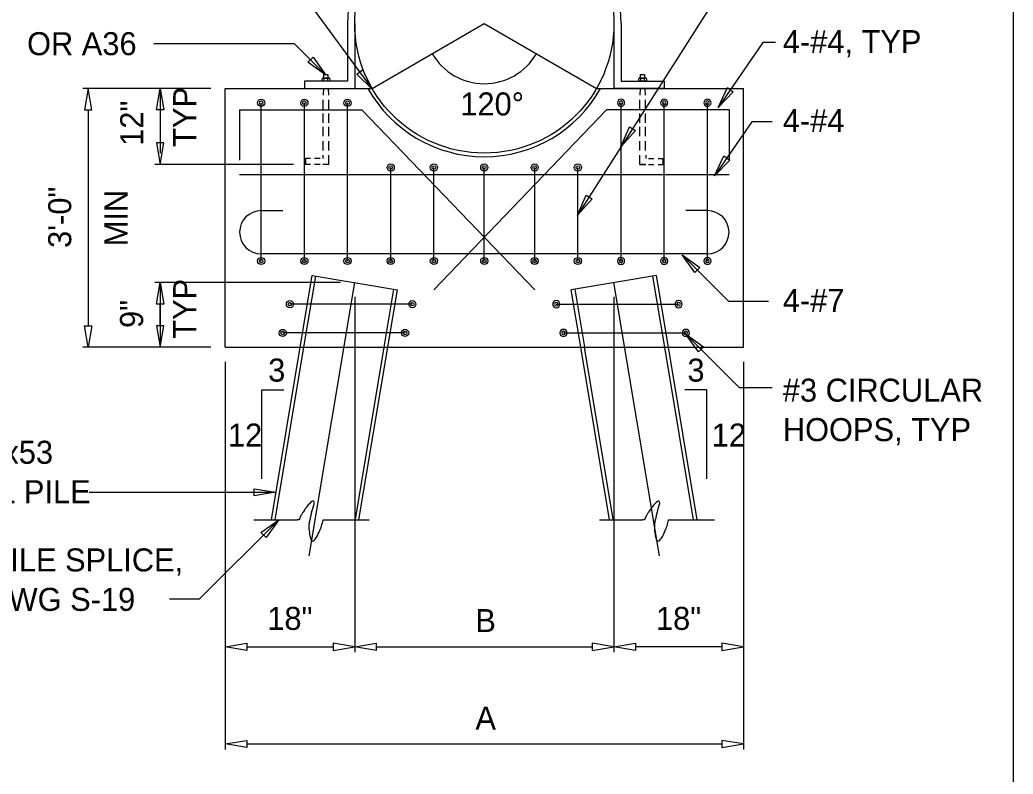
# Model space of a CAD drawing. Extents: x 11.868 to 12.521, y -7.834 to -6.95.
# Drawn here: x 12.1299 to 12.4839, y -7.3998 to -7.1307 of the extents above; entities that cross this region are included whole.
import ezdxf

# ---------------------------------------------------------------- set-up
doc = ezdxf.new("R2010")
doc.units = 0
for name, color, linetype in [('Default', 7, 'Continuous'), ('G-CTR', 7, 'Continuous'), ('G-DIM', 7, 'Continuous'), ('G-LDR', 7, 'Continuous'), ('G-TEXT', 7, 'Continuous'), ('M-PIPE-FW', 7, 'Continuous'), ('S-CONC-OUTL', 7, 'Continuous'), ('S-CONC-RBAR', 7, 'Continuous'), ('S-METL', 7, 'Continuous'), ('SN-FND-PILE', 7, 'Continuous'), ('SN-FRAME-HIDE', 7, 'Continuous')]:
    doc.layers.add(name, color=color, linetype=linetype)

# ---------------------------------------------------------------- blocks, each defined once
blk = doc.blocks.new('POINT_DISPLAY')
at = {"layer": 'Default'}
blk.add_line((0, 0), (0, 0), dxfattribs=at)
blk = doc.blocks.new('RBAR')
at = {"layer": 'Default'}
for radius in [0.04166666666666667, 0.020833333333333336]:
    blk.add_circle((0, 0), radius, dxfattribs=at)
blk.add_blockref('POINT_DISPLAY', (0, 0), dxfattribs=at)
blk = doc.blocks.new('BREAK')
at = {"layer": 'Default'}
for points in [[(0.0006663056405026662, -7.963812436173612e-06), (0, 0)], [(0.009373407237513714, -7.963812436173612e-06), (0.010416666666666668, 0)]]:
    blk.add_lwpolyline(points, dxfattribs=at)
for centre, radius, start, end in [((0.04179904057603983, -0.02349026107593967), 0.04760567456757946, 144.94057302757892, 146.85233895133206), ((0.03181065560939924, -0.016480868105488204), 0.035403239398548135, 142.72365558914217, 144.9405730408557), ((0.011540399835843321, -0.0010522928338014608), 0.009929248662120919, 128.65980825408602, 142.72365558914206), ((0.005636368626383362, 0.006327746178023139), 0.00047818732815792735, 60.844897746668735, 128.65980825397898), ((0.018240946816251956, -5.468284768611129e-05), 0.01333277288152988, 159.36987740191614, 165.40496691215137), ((0.0019715510544979125, 0.006582962220988752), 0.004259110274815129, 332.9023637951523, 351.8724805190993), ((0.005580823880167045, 0.006228177424768953), 0.0005922011670408825, 22.61986495093206, 60.84489774666892), ((0.005293663995730277, 0.006108527472954832), 0.0009032910418341066, 351.8724805190996, 22.619864947914152), ((0.022866384313396156, -0.00915695690319861), 0.02401140494968318, 153.43494882411, 157.6026893825882), ((0.010004904058930742, -0.002726216776949946), 0.0096318328799912, 146.85233895133376, 153.43494882063578), ((0.0912682281233483, -0.019070104772981083), 0.0887951481827747, 165.40496691215105, 167.63093847478575), ((0.010172170523425516, -0.0022903251545771316), 0.005943535362684533, 172.71850070231977, 183.289242678403), ((0.038025968686145536, -0.0006895321567658186), 0.03384329540307559, 183.28924267839818, 187.71393812639334), ((0.021146879927122542, -0.0036926161350952927), 0.01700747076061864, 167.6309384723849, 172.71850070231963), ((-0.005860077597151275, 0.0023150933916722444), 0.015349482337063305, 336.3978134820696, 343.00917670773526), ((-0.014522053044554173, 0.004961808111646474), 0.024406795264215724, 343.00917670798674, 348.25112839989265), ((0.014819742273283603, -0.0038328857468716603), 0.0104251482492665, 187.71393812639343, 197.95616515242696), ((0.005870692269207221, -0.006733040840763656), 0.0010178959647741542, 197.95616515173913, 231.15303709773823), ((0.003454199061994813, -0.004152825199807884), 0.004152569804713359, 305.21759296767107, 329.6411511863381), ((-0.0021688842486291622, -0.0008592083109279624), 0.010669239055867382, 329.64115118633816, 334.2447292350689), ((-0.03647121224918086, 0.015690160458832373), 0.04875508042684304, 334.2447292413696, 336.3978134820695), ((0.0055535195997987955, -0.0071268626284843855), 0.0005122339208127579, 231.15303709773815, 305.2175929717595)]:
    blk.add_arc(centre, radius, start, end, dxfattribs=at)
blk = doc.blocks.new('ARROW1')
at = {"layer": 'Default'}
blk.add_lwpolyline([(-4.1818400594214235e-15, -3.3491727909525557e-15), (0.0078124999999958184, 0.0013020833333299842), (0.0078124999999958184, -0.0013020833333366826)], close=True, dxfattribs=at)

msp = doc.modelspace()

# ---------------------------------------------------------------- linework, layer by layer
at = {"layer": 'Default'}
msp.add_lwpolyline([(11.868183413980857, -6.949671388135403), (12.483886753288258, -6.949671388135403), (12.483886753288258, -7.83408791268483), (11.868183413980857, -7.83408791268483), (11.868183413980857, -6.949671388135403)], dxfattribs=at)
at = {"layer": 'G-CTR'}
for p, q in [((12.232974005284836, -7.321916775701093), (12.249221732283855, -7.22443041370698)), ((12.357824960119402, -7.321916775701093), (12.341577233120383, -7.22443041370698))]:
    msp.add_line(p, q, dxfattribs=at)
at = {"layer": 'G-DIM'}
for p, q in [((12.197913120704696, -7.155163788079583), (12.152304850777002, -7.155163788079583)), ((12.179883229516815, -7.155163788079583), (12.179883229516815, -7.178252663288714)), ((12.154228923712338, -7.162860079820925), (12.154228923712338, -7.239822997174769)), ((12.227343695243508, -7.182314895117432), (12.177959156581478, -7.182314895117432)), ((12.24409087112296, -7.22443041370698), (12.177959156581478, -7.22443041370698)), ((12.179883229516815, -7.22443041370698), (12.179883229516815, -7.247519288916111)), ((12.179883229516815, -7.232126705448322), (12.179883229516815, -7.239822997189664)), ((12.179883229516815, -7.239822997174769), (12.179883229516815, -7.232126705433426)), ((12.249221732283855, -7.229561274867874), (12.249221732283855, -7.356276467076483)), ((12.249221732283855, -7.229561274867874), (12.249221732283855, -7.356276467076483)), ((12.341577233120383, -7.229561274867874), (12.341577233120383, -7.356276467076483)), ((12.341577233120383, -7.229561274867874), (12.341577233120383, -7.356276467076483)), ((12.197913120704696, -7.247519288916111), (12.152304850777002, -7.247519288916111)), ((12.197913120704696, -7.247519288916111), (12.177959156581478, -7.247519288916111)), ((12.20304398186559, -7.252650150077006), (12.20304398186559, -7.356276467076483)), ((12.20304398186559, -7.252650150077006), (12.20304398186559, -7.390909779912524)), ((12.387754983538647, -7.252650150077006), (12.387754983538647, -7.390909779912524)), ((12.387754983538647, -7.252650150077006), (12.387754983538647, -7.356276467076483)), ((12.210740273606934, -7.354352394141147), (12.241525440542514, -7.354352394141147)), ((12.256918024025197, -7.354352394141147), (12.333880941379041, -7.354352394141147)), ((12.380058691797306, -7.354352394141147), (12.349273524861726, -7.354352394141147)), ((12.210740273606934, -7.388985706977188), (12.380058691797306, -7.388985706977188))]:
    msp.add_line(p, q, dxfattribs=at)
for points in [[(12.152946208422113, -7.162860079820925), (12.155511639002562, -7.162860079820925), (12.154228923712338, -7.155163788079583)], [(12.181165944807038, -7.162860079820925), (12.178600514226588, -7.162860079820925), (12.179883229516815, -7.155163788079583)], [(12.181165944807038, -7.174618603376089), (12.178600514226588, -7.174618603376089), (12.179883229516815, -7.182314895117432)], [(12.181165944807038, -7.232126705448322), (12.178600514226588, -7.232126705448322), (12.179883229516815, -7.22443041370698)], [(12.152946208422113, -7.239822997174769), (12.155511639002562, -7.239822997174769), (12.154228923712338, -7.247519288916111)], [(12.181165944807038, -7.239822997174769), (12.178600514226588, -7.239822997174769), (12.179883229516815, -7.247519288916111)], [(12.210740273606934, -7.3530696788509236), (12.210740273606934, -7.355635109431371), (12.20304398186559, -7.354352394141147)], [(12.241525440542514, -7.3530696788509236), (12.241525440542514, -7.355635109431371), (12.249221732283855, -7.354352394141147)], [(12.256918024025197, -7.3530696788509236), (12.256918024025197, -7.355635109431371), (12.249221732283855, -7.354352394141147)], [(12.333880941379041, -7.3530696788509236), (12.333880941379041, -7.355635109431371), (12.341577233120383, -7.354352394141147)], [(12.349273524861726, -7.3530696788509236), (12.349273524861726, -7.355635109431371), (12.341577233120383, -7.354352394141147)], [(12.380058691797306, -7.3530696788509236), (12.380058691797306, -7.355635109431371), (12.387754983538647, -7.354352394141147)], [(12.210740273606934, -7.3877029916869645), (12.210740273606934, -7.390268422267411), (12.20304398186559, -7.388985706977188)], [(12.380058691797306, -7.3877029916869645), (12.380058691797306, -7.390268422267411), (12.387754983538647, -7.388985706977188)]]:
    msp.add_lwpolyline(points, close=True, dxfattribs=at)
at = {"layer": 'G-LDR'}
for p, q in [((12.199158971030752, -7.078630456492532), (12.25556343162843, -7.155531524156465)), ((12.388894423712522, -7.105505627837739), (12.328678203171185, -7.200426559314296)), ((12.177620095557401, -7.139204308094886), (12.22769177795484, -7.139204308094886)), ((12.22769177795484, -7.139204308094886), (12.238888132855521, -7.15040066299557)), ((12.394688705414238, -7.138856225383557), (12.37870409948991, -7.161945100607584)), ((12.399227544133492, -7.138856225383557), (12.394688705414238, -7.138856225383557)), ((12.390741889136626, -7.167075961768479), (12.377421384199685, -7.186316691121836)), ((12.397944828843269, -7.167075961768479), (12.390741889136626, -7.167075961768479)), ((12.382552245360582, -7.231211726279668), (12.365876946587674, -7.214536427506758)), ((12.396662113553042, -7.231211726279668), (12.382552245360582, -7.231211726279668)), ((12.386400391231254, -7.261996893245036), (12.367159661877897, -7.24275616389168)), ((12.397944828843269, -7.261996893245036), (12.386400391231254, -7.261996893245036)), ((12.154568261014054, -7.299222296021042), (12.221033405565615, -7.299222296021042)), ((12.193889377086315, -7.337250155784314), (12.222141194724662, -7.308998338145965)), ((12.213305704180762, -7.3090896228071305), (12.228698287653515, -7.3090896228071305)), ((12.238960009968684, -7.3090896228071305), (12.254352593441439, -7.3090896228071305)), ((12.336446371962795, -7.3090896228071305), (12.351838955435552, -7.3090896228071305)), ((12.362100677750723, -7.3090896228071305), (12.377493261223476, -7.3090896228071305)), ((12.18325166658766, -7.337250155784313), (12.193889377086315, -7.337250155784314))]:
    msp.add_line(p, q, dxfattribs=at)
at = {"layer": 'G-TEXT'}
for p, q in [((12.255408377750284, -7.155163788079583), (12.29539948270212, -7.132074912870452)), ((12.29539948270212, -7.132074912870452), (12.335390587653954, -7.155163788079583)), ((12.21606624151419, -7.29446459953197), (12.21606624151419, -7.26271230249425)), ((12.21606624151419, -7.26271230249425), (12.223915798660554, -7.26271230249425)), ((12.374732723890048, -7.26271230249425), (12.366883166743683, -7.26271230249425)), ((12.374732723890048, -7.29446459953197), (12.374732723890048, -7.26271230249425))]:
    msp.add_line(p, q, dxfattribs=at)
msp.add_arc((12.29539948270212, -7.132074912870452), 0.02142881384576434, 210.00000000000998, 329.99999999999, dxfattribs=at)
at = {"layer": 'M-PIPE-FW'}
msp.add_circle((12.29539948270212, -7.132074912870452), 0.04617775041826396, dxfattribs=at)
msp.add_arc((12.29539948270212, -7.132074912870452), 0.04746046570766018, 209.10990893987264, 330.8900910601273, dxfattribs=at)
at = {"layer": 'S-CONC-OUTL'}
for p, q in [((12.20304398186559, -7.155163788079585), (12.255408377750284, -7.155163788079585)), ((12.20304398186559, -7.247519288916111), (12.20304398186559, -7.155163788079585)), ((12.335390587653952, -7.155163788079585), (12.387754983538647, -7.155163788079585)), ((12.387754983538647, -7.247519288916111), (12.387754983538647, -7.155163788079585)), ((12.229768681416907, -7.247519288916111), (12.23403858147425, -7.221899888572046)), ((12.23403858147425, -7.221899888572046), (12.264404883093457, -7.226960938841914)), ((12.35676038392999, -7.221899888572046), (12.32639408231078, -7.226960938841914)), ((12.361030283987331, -7.247519288916111), (12.35676038392999, -7.221899888572046)), ((12.260978491414425, -7.247519288916111), (12.264404883093457, -7.226960938841914)), ((12.32982047398981, -7.247519288916111), (12.32639408231078, -7.226960938841914)), ((12.20304398186559, -7.247519288916111), (12.387754983538647, -7.247519288916111))]:
    msp.add_line(p, q, dxfattribs=at)
at = {"layer": 'S-CONC-RBAR'}
for p, q in [((12.215871134759555, -7.2167341219706005), (12.215871134759555, -7.160294649237168)), ((12.231263718232306, -7.2167341219706005), (12.231263718232306, -7.160294649237168)), ((12.24665630170506, -7.2167341219706005), (12.24665630170506, -7.160294649237168)), ((12.344142663699175, -7.2167341219706005), (12.344142663699175, -7.160294649237168)), ((12.359535247171928, -7.2167341219706005), (12.359535247171928, -7.160294649237168)), ((12.374927830644685, -7.2167341219706005), (12.374927830644685, -7.160294649237168)), ((12.208174843023174, -7.16286007981596), (12.251787162862648, -7.16286007981596)), ((12.208174843023174, -7.16286007981596), (12.208174843023174, -7.180818093867508)), ((12.251787162862648, -7.16286007981596), (12.313357496753666, -7.2269958442857725)), ((12.33901180254159, -7.16286007981596), (12.27744146865057, -7.2269958442857725)), ((12.382624122381062, -7.16286007981596), (12.33901180254159, -7.16286007981596)), ((12.382624122381062, -7.16286007981596), (12.382624122381062, -7.180818093867508)), ((12.382624122381062, -7.1859489550250935), (12.208174843023174, -7.1859489550250935)), ((12.262048885177817, -7.2167341219706005), (12.262048885177817, -7.1833835244463)), ((12.27744146865057, -7.2167341219706005), (12.27744146865057, -7.1833835244463)), ((12.29539948270212, -7.2167341219706005), (12.29539948270212, -7.1833835244463)), ((12.313357496753666, -7.2167341219706005), (12.313357496753666, -7.1833835244463)), ((12.328750080226419, -7.2167341219706005), (12.328750080226419, -7.1833835244463)), ((12.215871134759555, -7.198776107919055), (12.223567426495928, -7.198776107919055)), ((12.374927830644685, -7.198776107919055), (12.367231538908309, -7.198776107919055)), ((12.374927830644685, -7.198776107919055), (12.367231538908309, -7.198776107919055)), ((12.374927830644685, -7.21416869139181), (12.215871134759555, -7.21416869139181)), ((12.269745176914194, -7.232126705443357), (12.226132857074722, -7.232126705443357)), ((12.321053788490042, -7.232126705443357), (12.364666108329516, -7.232126705443357)), ((12.267179746335405, -7.2423884277585255), (12.223567426495928, -7.2423884277585255)), ((12.323619219068837, -7.2423884277585255), (12.367231538908309, -7.2423884277585255))]:
    msp.add_line(p, q, dxfattribs=at)
for centre, start, end in [((12.215871134759555, -7.206472399655431), 90, 270), ((12.374927830644685, -7.206472399655431), 270, 90)]:
    msp.add_arc(centre, 0.0076962917363773255, start, end, dxfattribs=at)
at = {"layer": 'S-METL'}
for p, q in [((12.24665630170506, -7.132074912870452), (12.24665630170506, -7.152598357500791)), ((12.249221732283855, -7.132074912870452), (12.249221732283855, -7.155163788079585)), ((12.341577233120383, -7.132074912870452), (12.341577233120383, -7.155163788079585)), ((12.344142663699175, -7.132074912870452), (12.344142663699175, -7.152598357500791)), ((12.238242107861575, -7.1501662001925785), (12.239604417358526, -7.1501662001925785)), ((12.238242107861575, -7.151447578218611), (12.238242107861575, -7.1501662001925785)), ((12.239604417358526, -7.1501662001925785), (12.239604417358526, -7.151467599606454)), ((12.351121053328443, -7.1501662001925785), (12.352483362825392, -7.1501662001925785)), ((12.351121053328443, -7.151447578218611), (12.351121053328443, -7.1501662001925785)), ((12.352483362825392, -7.1501662001925785), (12.352483362825392, -7.151467599606454)), ((12.24665630170506, -7.152598357500791), (12.231263718232306, -7.152598357500791)), ((12.231263718232306, -7.152598357500791), (12.231263718232306, -7.155163788079585)), ((12.240322894963667, -7.152598357500791), (12.237597124973702, -7.152598357500791)), ((12.238291435356963, -7.152598357500791), (12.238291435356963, -7.151700456798213)), ((12.239628584580407, -7.152598357500791), (12.239628584580407, -7.151700456798213)), ((12.344142663699175, -7.152598357500791), (12.359535247171928, -7.152598357500791)), ((12.353201840430536, -7.152598357500791), (12.35047607044057, -7.152598357500791)), ((12.351170380823831, -7.152598357500791), (12.351170380823831, -7.151700456798213)), ((12.352507530047275, -7.152598357500791), (12.352507530047275, -7.151700456798213)), ((12.359535247171928, -7.152598357500791), (12.359535247171928, -7.155163788079585)), ((12.231263718232306, -7.155163788079585), (12.249221732283855, -7.155163788079585)), ((12.359535247171928, -7.155163788079585), (12.341577233120383, -7.155163788079585)), ((12.233426413495684, -7.180182638696486), (12.2317136733363, -7.180182638696486)), ((12.2317136733363, -7.180182638696486), (12.2317136733363, -7.182314895117433)), ((12.233426413495684, -7.182314895117433), (12.2317136733363, -7.182314895117433)), ((12.236862951246897, -7.180182638696486), (12.234921384455626, -7.180182638696486)), ((12.236862951246897, -7.182314895117433), (12.234921384455626, -7.182314895117433)), ((12.240009275290545, -7.182314895117433), (12.237877018869598, -7.182314895117433)), ((12.352888220757412, -7.182314895117433), (12.350755964336464, -7.182314895117433)), ((12.350789690113693, -7.182314895117433), (12.352921946534638, -7.182314895117433)), ((12.35393601415734, -7.180182638696486), (12.355877580948613, -7.180182638696486)), ((12.35393601415734, -7.182314895117433), (12.355877580948613, -7.182314895117433)), ((12.357372551908554, -7.180182638696486), (12.35908529206794, -7.180182638696486)), ((12.357372551908554, -7.182314895117433), (12.35908529206794, -7.182314895117433)), ((12.35908529206794, -7.180182638696486), (12.35908529206794, -7.182314895117433))]:
    msp.add_line(p, q, dxfattribs=at)
for points in [[(12.237597124973702, -7.152598357500791), (12.237597124973702, -7.151700456798213), (12.237821600149344, -7.1514759816225695), (12.240098419788024, -7.1514759816225695), (12.240322894963667, -7.151700456798213), (12.240322894963667, -7.152598357500791)], [(12.35047607044057, -7.152598357500791), (12.35047607044057, -7.151700456798213), (12.350700545616213, -7.1514759816225695), (12.352977365254892, -7.1514759816225695), (12.353201840430536, -7.151700456798213), (12.353201840430536, -7.152598357500791)], [(12.238050020483639, -7.155163788079585), (12.23794625501166, -7.157621975755912)], [(12.239948340222604, -7.157621975755912), (12.239857015722189, -7.155163788079585)], [(12.350928965950507, -7.155163788079585), (12.350825200478528, -7.157621975755912)], [(12.352827285689472, -7.157621975755912), (12.352735961189055, -7.155163788079585)], [(12.237877018869598, -7.159262169048823), (12.237877018869598, -7.1626519017983945)], [(12.240009275290545, -7.1626519017983945), (12.240009275290545, -7.159262169048823)], [(12.350755964336464, -7.159262169048823), (12.350755964336464, -7.1626519017983945)], [(12.352888220757412, -7.1626519017983945), (12.352888220757412, -7.159262169048823)], [(12.237877018869598, -7.164106212860095), (12.237877018869598, -7.167495945609664)], [(12.240009275290545, -7.167495945609664), (12.240009275290545, -7.164106212860095)], [(12.350755964336464, -7.164106212860095), (12.350755964336464, -7.167495945609664)], [(12.352888220757412, -7.167495945609664), (12.352888220757412, -7.164106212860095)], [(12.237877018869598, -7.1688513995847885), (12.237877018869598, -7.172241132334359)], [(12.240009275290545, -7.172241132334359), (12.240009275290545, -7.1688513995847885)], [(12.350755964336464, -7.1688513995847885), (12.350755964336464, -7.172241132334359)], [(12.352888220757412, -7.172241132334359), (12.352888220757412, -7.1688513995847885)], [(12.237877018869598, -7.173982260742373), (12.237877018869598, -7.177371993491941)], [(12.240009275290545, -7.177371993491941), (12.240009275290545, -7.173982260742373)], [(12.350755964336464, -7.173982260742373), (12.350755964336464, -7.177371993491941)], [(12.352888220757412, -7.177371993491941), (12.352888220757412, -7.173982260742373)], [(12.237877018869598, -7.178925162367862), (12.237877018869598, -7.180182638696486)], [(12.240009275290545, -7.182314895117433), (12.240009275290545, -7.178925162367862)], [(12.350755964336464, -7.178925162367862), (12.350755964336464, -7.182314895117433)], [(12.352921946534638, -7.178925162367862), (12.352921946534638, -7.180182638696486)]]:
    msp.add_lwpolyline(points, dxfattribs=at)
for centre, radius, start, end in [((12.29539948270212, -7.132074912870452), 0.04874318099705641, 0, 179.99999999999997), ((12.237944280165332, -7.151856660312465), 0.0003806786898955382, 24.22550507854131, 155.77449492145868), ((12.238960009968684, -7.152583857169369), 0.001107875546799539, 52.88085416713533, 127.11914583284397), ((12.239975739772037, -7.151856660312465), 0.0003806786898955382, 24.22550507854131, 155.77449492145868), ((12.3508232256322, -7.151856660312465), 0.0003806786898955382, 24.22550507854131, 155.77449492145868), ((12.351838955435552, -7.152583857169369), 0.001107875546799539, 52.88085416713533, 127.11914583284397), ((12.352854685238905, -7.151856660312465), 0.0003806786898955382, 24.22550507854131, 155.77449492145868)]:
    msp.add_arc(centre, radius, start, end, dxfattribs=at)
at = {"layer": 'SN-FND-PILE'}
for p, q in [((12.219506959101736, -7.3090896228071305), (12.229768681416907, -7.247519288916111)), ((12.220807367851632, -7.3090896228071305), (12.231069090166804, -7.247519288916111)), ((12.24945150653179, -7.308878745712553), (12.259678082664529, -7.247519288916111)), ((12.250716769099256, -7.3090896228071305), (12.260978491414425, -7.247519288916111)), ((12.340082196304982, -7.3090896228071305), (12.32982047398981, -7.247519288916111)), ((12.341347458872448, -7.308878745712553), (12.33112088273971, -7.247519288916111)), ((12.369991597552604, -7.3090896228071305), (12.359765021419863, -7.247519288916111)), ((12.371292006302502, -7.3090896228071305), (12.361030283987331, -7.247519288916111))]:
    msp.add_line(p, q, dxfattribs=at)
at = {"layer": 'SN-FRAME-HIDE'}
for p, q in [((12.231069090166804, -7.247519288916111), (12.23530384404172, -7.222110765666623)), ((12.359765021419863, -7.247519288916111), (12.35549512136252, -7.222110765666623)), ((12.259678082664529, -7.247519288916111), (12.26313962052599, -7.226750061747336)), ((12.327659344878246, -7.226750061747336), (12.33112088273971, -7.247519288916111))]:
    msp.add_line(p, q, dxfattribs=at)

# ---------------------------------------------------------------- block references
at = {"layer": 'G-DIM'}
msp.add_blockref('POINT_DISPLAY', (12.179883229516815, -7.247519288916111), dxfattribs=at)
at = {"layer": 'G-LDR'}
for p, xscale, yscale, rotation in [((12.238888132855521, -7.15040066299557), 0.9851253428918427, 0.9851253428918427, 135), ((12.25556343162843, -7.155531524156465), 0.9851253428918425, 0.9851253428918424, 126.25884926801436), ((12.37870409948991, -7.161945100607584), 0.9851253428918426, 0.9851253428918428, 55.30484646876573), ((12.344070786653868, -7.176054968800045), 0.9851253428918426, 0.9851253428918426, 57.60965477570355), ((12.377421384199685, -7.186316691121836), 0.9851253428918426, 0.9851253428918428, 55.30484646876573), ((12.328678203171185, -7.200426559314296), 0.9851253428918426, 0.9851253428918426, 57.60965477570355), ((12.365876946587674, -7.214536427506758), 0.9851253428918426, 0.9851253428918426, -45.000000000000014), ((12.367159661877897, -7.24275616389168), 0.9851253428918426, 0.9851253428918426, -45.000000000000014), ((12.221033405565615, -7.299222296021042), 0.9851253428918426, 0.9851253428918426, 180), ((12.222141194724662, -7.308998338145965), 0.9851253428918427, 0.9851253428918427, -135)]:
    msp.add_blockref('ARROW1', p, dxfattribs=dict(at, xscale=xscale, yscale=yscale, rotation=rotation))
at = {"layer": 'G-LDR', "xscale": 0.9851253428918426, "yscale": 0.9851253428918426}
for p in [(12.228698287653515, -7.3090896228071305), (12.351838955435552, -7.3090896228071305)]:
    msp.add_blockref('BREAK', p, dxfattribs=at)
at = {"layer": 'S-CONC-RBAR', "xscale": 0.03078516694550483, "yscale": 0.03078516694550483}
for p in [(12.215871134759555, -7.160294649237168), (12.231263718232306, -7.160294649237168), (12.24665630170506, -7.160294649237168), (12.262048885177817, -7.1833835244463), (12.27744146865057, -7.1833835244463), (12.29539948270212, -7.1833835244463), (12.313357496753666, -7.1833835244463), (12.328750080226419, -7.1833835244463), (12.215871134759555, -7.2167341219706005), (12.231263718232306, -7.2167341219706005), (12.24665630170506, -7.2167341219706005), (12.262048885177817, -7.2167341219706005), (12.27744146865057, -7.2167341219706005), (12.29539948270212, -7.2167341219706005), (12.313357496753666, -7.2167341219706005), (12.328750080226419, -7.2167341219706005), (12.226132857074722, -7.232126705443357), (12.269745176914194, -7.232126705443357), (12.223567426495928, -7.2423884277585255), (12.267179746335405, -7.2423884277585255)]:
    msp.add_blockref('RBAR', p, dxfattribs=at)
at = {"layer": 'S-CONC-RBAR', "xscale": 0.03078516694550483, "yscale": -0.03078516694550483, "rotation": 180}
for p in [(12.344142663699175, -7.160294649237168), (12.359535247171928, -7.160294649237168), (12.374927830644685, -7.160294649237168), (12.344142663699175, -7.2167341219706005), (12.359535247171928, -7.2167341219706005), (12.374927830644685, -7.2167341219706005), (12.321053788490042, -7.232126705443357), (12.364666108329516, -7.232126705443357), (12.323619219068837, -7.2423884277585255), (12.367231538908309, -7.2423884277585255)]:
    msp.add_blockref('RBAR', p, dxfattribs=at)

# ---------------------------------------------------------------- texts
at = {"layer": 'G-DIM'}
for s, p in [('12"', (12.173833335667648, -7.175642460849914)), ('3\'-0"', (12.148179029863174, -7.212065448064582))]:
    msp.add_text(s, height=0.008209377857432023, rotation=89.99999999999999, dxfattribs=at).set_placement(p)
for s, p in [('18"', (12.218052775097478, -7.348302500291982)), ('B', (12.292207695530266, -7.349083131756391)), ('18"', (12.356586026352273, -7.348302500291982)), ('A', (12.292235557881911, -7.383854845816293))]:
    msp.add_text(s, height=0.008209377857432023, dxfattribs=at).set_placement(p)
at = {"layer": 'G-LDR'}
msp.add_text('9"', height=0.008209377857432023, rotation=89.99999999999999, dxfattribs=at).set_placement((12.173775061468127, -7.240626832097424))
at = {"layer": 'G-TEXT'}
for s, p in [('OR A36', (12.132422763778534, -7.143322638543239)), ('4-#4, TYP', (12.401792974725522, -7.142594424229352)), ('120%%D', (12.286852531755617, -7.164817085779511)), ('4-#4', (12.401792974725522, -7.170777511605981)), ('4-#7', (12.401792974725522, -7.234876627108876)), ('3', (12.21835998266395, -7.2597488525662275)), ('3', (12.367787001954406, -7.2597488525662275)), ('#3 CIRCULAR', (12.401792974725522, -7.266907860356178)), ('12', (12.204031426890301, -7.282911946011)), ('12', (12.376466723916636, -7.282911946011)), ('HOOPS, TYP', (12.401792974725522, -7.280981079540347)), ('HP 12x53', (12.09348649744424, -7.289054893179026)), ('STEEL PILE', (12.09348649744424, -7.303128112363195)), ('FOR PILE SPLICE,', (12.092909570187862, -7.327448505113708)), ('SEE DWG S-19', (12.092909570187862, -7.341521724297876))]:
    msp.add_text(s, height=0.008209377857432023, dxfattribs=at).set_placement(p)
for s, p in [('TYP', (12.192710382419051, -7.176028771880026)), ('MIN', (12.168241925468765, -7.211477535296523)), ('TYP', (12.192710382419051, -7.244441244318903))]:
    msp.add_text(s, height=0.008209377857432023, rotation=89.99999999999999, dxfattribs=at).set_placement(p)

doc.saveas('drawing.dxf')
